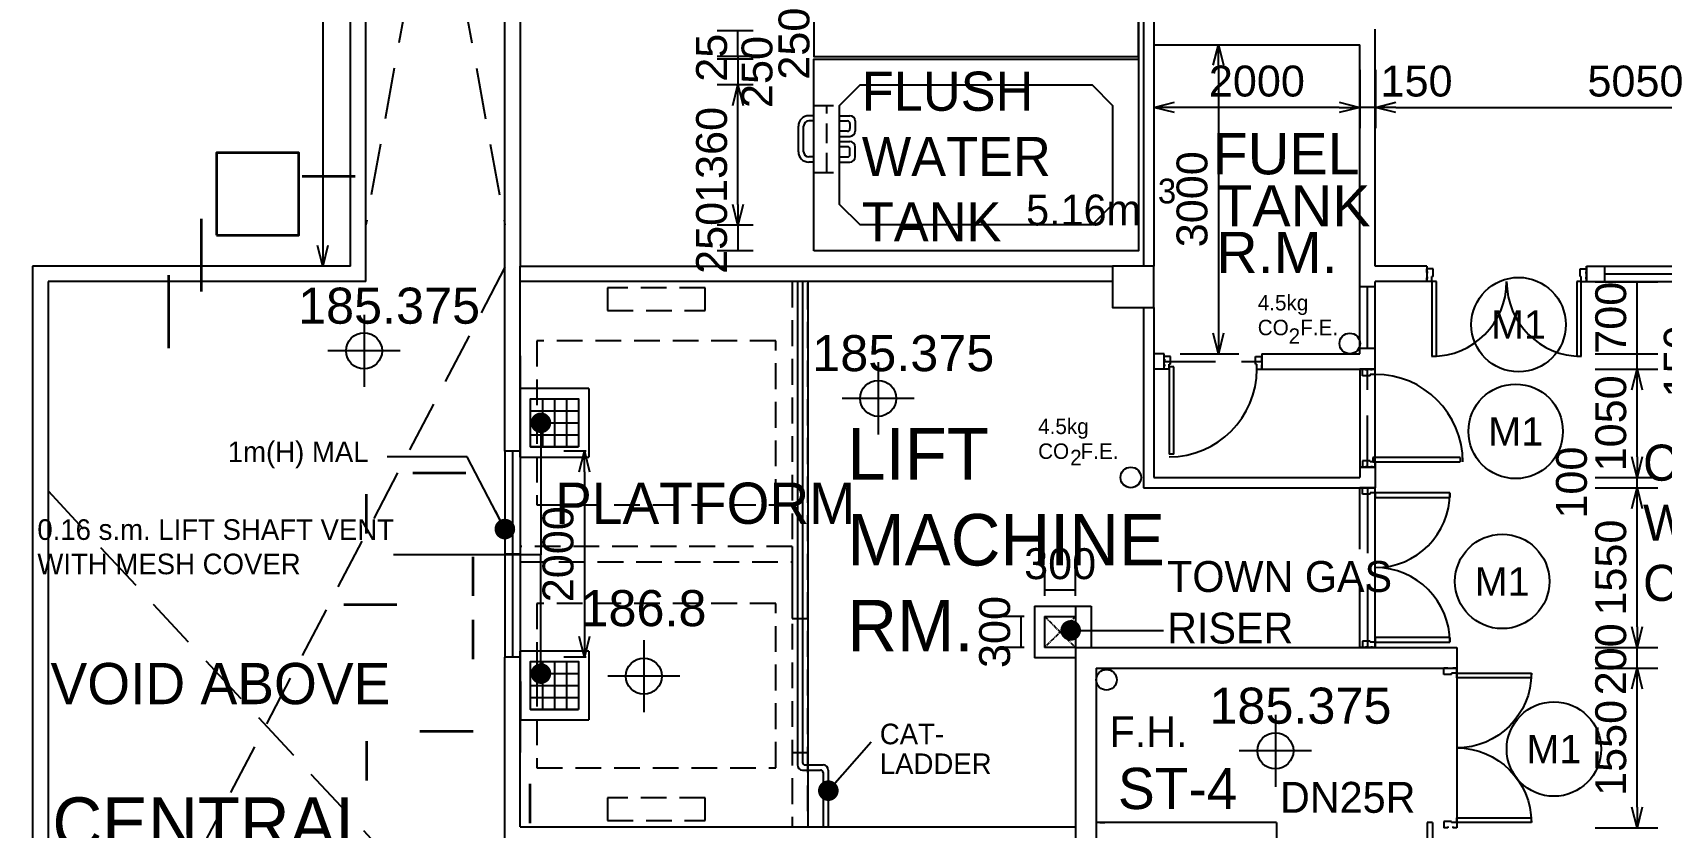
# Model space of a CAD drawing. Header units: millimetres. Extents: x 19735 to 121424, y -888 to 73156.
# Drawn here: x 95712 to 111524, y 15102 to 22815 of the extents above; entities that cross this region are included whole.
import ezdxf
from ezdxf.enums import TextEntityAlignment as Align

# ---------------------------------------------------------------- set-up
doc = ezdxf.new("R2010")
doc.units = ezdxf.units.MM
doc.header["$LTSCALE"] = 1000
for name, pattern in [('CENTER', [2, 1.25, -0.25, 0.25, -0.25]), ('DASHED', [0.75, 0.5, -0.25]), ('HIDDEN', [9.525, 6.35, -3.175]), ('HIDDENX2', [0.75, 0.5, -0.25])]:
    doc.linetypes.add(name, pattern=pattern)
doc.layers.get('0').update_dxf_attribs({"color": 8})
doc.layers.get('Defpoints').update_dxf_attribs({"color": 8})
doc.layers.add('COL-10(revJ)', color=8, linetype='Continuous', lineweight=35)
doc.layers.add('COL-105 Rev j', color=8, linetype='Continuous', lineweight=35)
for name, color, linetype in [('DLN030_2', 8, 'Continuous'), ('DLN032__', 8, 'Continuous'), ('DLN040__', 8, 'Continuous'), ('DLN041__', 8, 'Continuous'), ('DLN210__', 8, 'Continuous'), ('DLN220__', 8, 'Continuous'), ('DLN240__', 8, 'Continuous'), ('DLN246__', 8, 'Continuous'), ('DLN280__', 8, 'Continuous'), ('DLN325-1', 8, 'Continuous'), ('DLN325__', 8, 'Continuous'), ('DLN581__', 8, 'Continuous'), ('DLN661__', 8, 'Continuous'), ('FITDOOR', 8, 'Continuous'), ('LEVEL', 8, 'Continuous'), ('MARK', 8, 'Continuous')]:
    doc.layers.add(name, color=color, linetype=linetype)
doc.layers.add('DLN08244', color=8, linetype='Continuous', plot=False)
doc.styles.add('ROMANS', font='swissl.ttf')
doc.styles.add('SWIS721LT450', font='swissl.ttf')
doc.styles.add('SWIS721LT750', font='swissl.ttf')
doc.dimstyles.new('INTDIM', dxfattribs={"dimscale": 200, "dimtxt": 2.25, "dimasz": 1.5, "dimexe": 1, "dimexo": 0, "dimgap": 1, "dimtad": 1, "dimdec": 0, "dimrnd": 1, "dimzin": 1, "dimdsep": 46, "dimtxsty": 'SWIS721LT450', "dimcen": 1, "dimclrd": 1, "dimclre": 1, "dimclrt": 2, "dimaunit": 1, "dimadec": 3, "dimazin": 0, "dimtfac": 1, "dimtdec": 0, "dimtix": 1, "dimtmove": 2, "dimatfit": 0, "dimldrblk": 'DOT', "dimfxl": 1, "dimtolj": 1, "dimtzin": 0, "dimarcsym": 0})

# ---------------------------------------------------------------- blocks, each defined once
blk = doc.blocks.new('DR1CL3')
at = {"layer": 'FITDOOR'}
for p, q in [((0, 0), (0, -37.5)), ((50, 0), (0, 0)), ((50, 0), (50, -50)), ((12, -37.5), (0, -37.5)), ((12, -87.5), (0, -87.5)), ((0, -87.5), (0, -125)), ((62.5, -125), (0, -125)), ((62.5, -50), (50, -50)), ((62.5, -50), (62.5, -125))]:
    blk.add_line(p, q, dxfattribs=at)
blk = doc.blocks.new('DR1CD')
at = {"layer": 'FITDOOR'}
for p, q in [((0, 1), (45, 1)), ((0, 1), (0, 0)), ((45, 0), (45, 1)), ((0, 0), (45, 0))]:
    blk.add_line(p, q, dxfattribs=at)
blk = doc.blocks.new('DR2M')
at = {"layer": 'FITDOOR'}
for centre, start, end in [((0, 0), 0, 90), ((1, 0), 90, 180)]:
    blk.add_arc(centre, 0.5, start, end, dxfattribs=at)
blk = doc.blocks.new('DR1AD')
at = {"layer": 'FITDOOR'}
for p, q in [((-45, 1), (0, 1)), ((-45, 1), (-45, 0)), ((0, 0), (0, 1)), ((-45, 0), (0, 0))]:
    blk.add_line(p, q, dxfattribs=at)
blk = doc.blocks.new('DR1CR3')
at = {"layer": 'FITDOOR'}
for p, q in [((-50, 0), (0, 0)), ((-50, 0), (-50, -50)), ((0, 0), (0, -37.5)), ((-62.5, -50), (-62.5, -125)), ((-62.5, -50), (-50, -50)), ((-62.5, -125), (0, -125)), ((-12, -37.5), (0, -37.5)), ((-12, -87.5), (0, -87.5)), ((0, -87.5), (0, -125))]:
    blk.add_line(p, q, dxfattribs=at)
blk = doc.blocks.new('DIMARR')
for p, q in [((-1, 0.25), (0, 0)), ((-1, 0), (0, 0)), ((0, 0), (-1, -0.25))]:
    blk.add_line(p, q)
blk = doc.blocks.new('*D148')
at = {"layer": 'Defpoints', "color": 0, "transparency": 16777216}
for p in [(110682, 16648), (111288, 16648), (110682, 15098)]:
    blk.add_point(p, dxfattribs=at)
at = {"layer": 'DLN030_2', "lineweight": -2, "transparency": 16777216}
for p, q in [((110882, 16648), (111488, 16648)), ((111288, 15298), (111288, 16448)), ((110882, 15098), (111488, 15098))]:
    blk.add_line(p, q, dxfattribs=at)
at = {"layer": 'DLN030_2', "lineweight": -2, "transparency": 16777216, "xscale": 200, "yscale": 200, "zscale": 200}
for p, rotation in [((111288, 16648), 90), ((111288, 15098), 270)]:
    blk.add_blockref('DIMARR', p, dxfattribs=dict(at, rotation=rotation))
at = {"layer": 'DLN030_2', "transparency": 16777216, "insert": (111034, 15873), "char_height": 300, "attachment_point": 5, "rotation": 90, "style": 'SWIS721LT450'}
blk.add_mtext('\\A1;1550', dxfattribs=at)
blk = doc.blocks.new('*D149')
at = {"layer": 'Defpoints', "color": 0, "transparency": 16777216}
for p in [(110682, 16848), (111288, 16848), (110682, 16648)]:
    blk.add_point(p, dxfattribs=at)
at = {"layer": 'DLN030_2', "lineweight": -2, "transparency": 16777216}
for p, q in [((110882, 16848), (111488, 16848)), ((111288, 16648), (111288, 16848)), ((110882, 16648), (111488, 16648))]:
    blk.add_line(p, q, dxfattribs=at)
at = {"layer": 'DLN030_2', "transparency": 16777216, "insert": (111034, 16733), "char_height": 300, "attachment_point": 5, "rotation": 90, "style": 'SWIS721LT450'}
blk.add_mtext('\\A1;200', dxfattribs=at)
blk = doc.blocks.new('ELEX')
at = {"layer": 'DLN032__'}
for p, q in [((0, 0.5), (0, -0.5)), ((0.5, 0), (-0.5, 0))]:
    blk.add_line(p, q, dxfattribs=at)
blk.add_circle((0, 0), 0.25, dxfattribs=at)
at = {"layer": 'DLN032__', "style": 'ROMANS'}
blk.add_attdef('ELEX', (0.257, 0.354), '', height=0.5, dxfattribs=at)
blk = doc.blocks.new('DRNO')
at = {"layer": 'MARK'}
blk.add_circle((0, 0), 1, dxfattribs=at)
at = {"layer": 'MARK', "style": 'ROMANS'}
blk.add_attdef('DRNO', text='', height=0.6, dxfattribs=at).set_placement((0, 0), align=Align.MIDDLE)
blk = doc.blocks.new('*D70')
at = {"layer": 'Defpoints', "color": 0, "linetype": 'ByBlock', "transparency": 16777216}
for p in [(102559, 22833), (102907, 22833), (102907, 22583)]:
    blk.add_point(p, dxfattribs=at)
at = {"layer": 'DLN030_2', "linetype": 'ByBlock', "lineweight": -2, "transparency": 16777216}
for p, q in [((102707, 22833), (102359, 22833)), ((102559, 22583), (102559, 22833)), ((102707, 22583), (102359, 22583))]:
    blk.add_line(p, q, dxfattribs=at)
at = {"layer": 'DLN030_2', "linetype": 'ByBlock', "transparency": 16777216, "insert": (103105, 22708), "char_height": 300, "attachment_point": 5, "rotation": 90, "style": 'SWIS721LT450'}
blk.add_mtext('\\A1;250', dxfattribs=at)
blk = doc.blocks.new('*D71')
at = {"layer": 'Defpoints', "color": 0, "linetype": 'ByBlock', "transparency": 16777216}
for p in [(102559, 22558), (102907, 22583), (102907, 22558)]:
    blk.add_point(p, dxfattribs=at)
at = {"layer": 'DLN030_2', "linetype": 'ByBlock', "lineweight": -2, "transparency": 16777216}
for p, q in [((102707, 22583), (102359, 22583)), ((102707, 22558), (102359, 22558)), ((102559, 22583), (102559, 22558))]:
    blk.add_line(p, q, dxfattribs=at)
at = {"layer": 'DLN030_2', "linetype": 'ByBlock', "transparency": 16777216, "insert": (102305, 22571), "char_height": 300, "attachment_point": 5, "rotation": 90, "style": 'SWIS721LT450'}
blk.add_mtext('\\A1;25', dxfattribs=at)
blk = doc.blocks.new('*D72')
at = {"layer": 'Defpoints', "color": 0, "linetype": 'ByBlock', "transparency": 16777216}
for p in [(102907, 22558), (102559, 22308), (102907, 22308)]:
    blk.add_point(p, dxfattribs=at)
at = {"layer": 'DLN030_2', "linetype": 'ByBlock', "lineweight": -2, "transparency": 16777216}
for p, q in [((102707, 22558), (102359, 22558)), ((102559, 22558), (102559, 22308)), ((102707, 22308), (102359, 22308))]:
    blk.add_line(p, q, dxfattribs=at)
at = {"layer": 'DLN030_2', "linetype": 'ByBlock', "transparency": 16777216, "insert": (102746, 22433), "char_height": 300, "attachment_point": 5, "rotation": 90, "style": 'SWIS721LT450'}
blk.add_mtext('\\A1;250', dxfattribs=at)
blk = doc.blocks.new('*D73')
at = {"layer": 'Defpoints', "color": 0, "linetype": 'ByBlock', "transparency": 16777216}
for p in [(102559, 22308), (102907, 22308), (102907, 20948)]:
    blk.add_point(p, dxfattribs=at)
at = {"layer": 'DLN030_2', "linetype": 'ByBlock', "lineweight": -2, "transparency": 16777216}
for p, q in [((102707, 22308), (102359, 22308)), ((102559, 21148), (102559, 22108)), ((102707, 20948), (102359, 20948))]:
    blk.add_line(p, q, dxfattribs=at)
at = {"layer": 'DLN030_2', "linetype": 'ByBlock', "lineweight": -2, "transparency": 16777216, "xscale": 200, "yscale": 200, "zscale": 200}
for p, rotation in [((102559, 22308), 90), ((102559, 20948), 270)]:
    blk.add_blockref('DIMARR', p, dxfattribs=dict(at, rotation=rotation))
at = {"layer": 'DLN030_2', "linetype": 'ByBlock', "transparency": 16777216, "insert": (102305, 21628), "char_height": 300, "attachment_point": 5, "rotation": 90, "style": 'SWIS721LT450'}
blk.add_mtext('\\A1;1360', dxfattribs=at)
blk = doc.blocks.new('*D74')
at = {"layer": 'Defpoints', "color": 0, "linetype": 'ByBlock', "transparency": 16777216}
for p in [(102907, 20948), (102559, 20698), (102907, 20698)]:
    blk.add_point(p, dxfattribs=at)
at = {"layer": 'DLN030_2', "linetype": 'ByBlock', "lineweight": -2, "transparency": 16777216}
for p, q in [((102707, 20948), (102359, 20948)), ((102559, 20948), (102559, 20698)), ((102707, 20698), (102359, 20698))]:
    blk.add_line(p, q, dxfattribs=at)
at = {"layer": 'DLN030_2', "linetype": 'ByBlock', "transparency": 16777216, "insert": (102305, 20823), "char_height": 300, "attachment_point": 5, "rotation": 90, "style": 'SWIS721LT450'}
blk.add_mtext('\\A1;250', dxfattribs=at)
blk = doc.blocks.new('*D63')
at = {"layer": 'Defpoints', "color": 0, "transparency": 16777216}
for p in [(97793, 28373), (98529, 20548), (98543, 20548)]:
    blk.add_point(p, dxfattribs=at)
at = {"layer": 'DLN030_2', "lineweight": -2, "transparency": 16777216}
for p, q in [((97993, 28373), (98729, 28373)), ((98529, 28173), (98529, 20748)), ((98343, 20548), (98329, 20548))]:
    blk.add_line(p, q, dxfattribs=at)
at = {"layer": 'DLN030_2', "lineweight": -2, "transparency": 16777216, "xscale": 200, "yscale": 200, "zscale": 200}
for p, rotation in [((98529, 28373), 90), ((98529, 20548), 270)]:
    blk.add_blockref('DIMARR', p, dxfattribs=dict(at, rotation=rotation))
at = {"layer": 'DLN030_2', "transparency": 16777216, "insert": (98275, 24461), "char_height": 300, "attachment_point": 5, "rotation": 90, "style": 'SWIS721LT450'}
blk.add_mtext('\\A1;7825', dxfattribs=at)
blk = doc.blocks.new('*D54')
at = {"layer": 'Defpoints', "color": 0, "transparency": 16777216}
for p in [(110682, 19548), (111288, 19548), (110682, 18498)]:
    blk.add_point(p, dxfattribs=at)
at = {"layer": 'DLN030_2', "lineweight": -2, "transparency": 16777216}
for p, q in [((110882, 19548), (111488, 19548)), ((111288, 18698), (111288, 19348)), ((110882, 18498), (111488, 18498))]:
    blk.add_line(p, q, dxfattribs=at)
at = {"layer": 'DLN030_2', "lineweight": -2, "transparency": 16777216, "xscale": 200, "yscale": 200, "zscale": 200}
for p, rotation in [((111288, 19548), 90), ((111288, 18498), 270)]:
    blk.add_blockref('DIMARR', p, dxfattribs=dict(at, rotation=rotation))
at = {"layer": 'DLN030_2', "transparency": 16777216, "insert": (111034, 19023), "char_height": 300, "attachment_point": 5, "rotation": 90, "style": 'SWIS721LT450'}
blk.add_mtext('\\A1;1050', dxfattribs=at)
blk = doc.blocks.new('*D40')
at = {"layer": 'Defpoints', "color": 0, "transparency": 16777216}
for p in [(105537, 17405), (105537, 17148), (105837, 17148)]:
    blk.add_point(p, dxfattribs=at)
at = {"layer": 'DLN030_2', "lineweight": -2, "transparency": 16777216}
for p, q in [((105537, 17348), (105537, 17605)), ((105837, 17348), (105837, 17605)), ((105837, 17405), (105537, 17405))]:
    blk.add_line(p, q, dxfattribs=at)
at = {"layer": 'DLN030_2', "transparency": 16777216, "insert": (105687, 17659), "char_height": 300, "attachment_point": 5, "rotation": 360, "style": 'SWIS721LT450'}
blk.add_mtext('\\A1;300', dxfattribs=at)
blk = doc.blocks.new('*D47')
at = {"layer": 'Defpoints', "color": 0, "transparency": 16777216}
for p in [(105537, 17148), (105307, 16848), (105537, 16848)]:
    blk.add_point(p, dxfattribs=at)
at = {"layer": 'DLN030_2', "lineweight": -2, "transparency": 16777216}
for p, q in [((105337, 17148), (105107, 17148)), ((105307, 17148), (105307, 16848)), ((105337, 16848), (105107, 16848))]:
    blk.add_line(p, q, dxfattribs=at)
at = {"layer": 'DLN030_2', "transparency": 16777216, "insert": (105053, 16998), "char_height": 300, "attachment_point": 5, "rotation": 90, "style": 'SWIS721LT450'}
blk.add_mtext('\\A1;300', dxfattribs=at)
blk = doc.blocks.new('*D49')
at = {"layer": 'Defpoints', "color": 0, "transparency": 16777216}
for p in [(108597, 22653), (108747, 22653), (108597, 22089)]:
    blk.add_point(p, dxfattribs=at)
at = {"layer": 'DLN030_2', "lineweight": -2, "transparency": 16777216}
for p, q in [((108597, 22453), (108597, 21889)), ((108747, 22453), (108747, 21889)), ((108747, 22089), (108597, 22089))]:
    blk.add_line(p, q, dxfattribs=at)
at = {"layer": 'DLN030_2', "transparency": 16777216, "insert": (109147, 22343), "char_height": 300, "attachment_point": 5, "style": 'SWIS721LT450'}
blk.add_mtext('\\A1;150', dxfattribs=at)
blk = doc.blocks.new('*D50')
at = {"layer": 'Defpoints', "color": 0, "transparency": 16777216}
for p in [(106597, 22653), (108597, 22653), (106597, 22089)]:
    blk.add_point(p, dxfattribs=at)
at = {"layer": 'DLN030_2', "lineweight": -2, "transparency": 16777216}
for p, q in [((106597, 22453), (106597, 21889)), ((108597, 22453), (108597, 21889)), ((108397, 22089), (106797, 22089))]:
    blk.add_line(p, q, dxfattribs=at)
at = {"layer": 'DLN030_2', "lineweight": -2, "transparency": 16777216, "xscale": 200, "yscale": 200, "zscale": 200, "rotation": 180}
blk.add_blockref('DIMARR', (106597, 22089), dxfattribs=at)
at = {"layer": 'DLN030_2', "lineweight": -2, "transparency": 16777216, "xscale": 200, "yscale": 200, "zscale": 200}
blk.add_blockref('DIMARR', (108597, 22089), dxfattribs=at)
at = {"layer": 'DLN030_2', "transparency": 16777216, "insert": (107597, 22343), "char_height": 300, "attachment_point": 5, "style": 'SWIS721LT450'}
blk.add_mtext('\\A1;2000', dxfattribs=at)
blk = doc.blocks.new('*D51')
at = {"layer": 'Defpoints', "color": 0, "transparency": 16777216}
for p in [(108747, 22653), (113797, 22653), (113797, 22089)]:
    blk.add_point(p, dxfattribs=at)
at = {"layer": 'DLN030_2', "lineweight": -2, "transparency": 16777216}
for p, q in [((108747, 22453), (108747, 21889)), ((113797, 22453), (113797, 21889)), ((108947, 22089), (113597, 22089))]:
    blk.add_line(p, q, dxfattribs=at)
at = {"layer": 'DLN030_2', "lineweight": -2, "transparency": 16777216, "xscale": 200, "yscale": 200, "zscale": 200, "rotation": 180}
blk.add_blockref('DIMARR', (108747, 22089), dxfattribs=at)
at = {"layer": 'DLN030_2', "lineweight": -2, "transparency": 16777216, "xscale": 200, "yscale": 200, "zscale": 200}
blk.add_blockref('DIMARR', (113797, 22089), dxfattribs=at)
at = {"layer": 'DLN030_2', "transparency": 16777216, "insert": (111272, 22343), "char_height": 300, "attachment_point": 5, "style": 'SWIS721LT450'}
blk.add_mtext('\\A1;5050', dxfattribs=at)
blk = doc.blocks.new('*D52')
at = {"layer": 'Defpoints', "color": 0, "transparency": 16777216}
for p in [(110682, 19698), (111288, 19698), (110682, 19548)]:
    blk.add_point(p, dxfattribs=at)
at = {"layer": 'DLN030_2', "lineweight": -2, "transparency": 16777216}
for p, q in [((110882, 19698), (111488, 19698)), ((111288, 19548), (111288, 19698)), ((110882, 19548), (111488, 19548))]:
    blk.add_line(p, q, dxfattribs=at)
at = {"layer": 'DLN030_2', "transparency": 16777216, "insert": (111699, 19623), "char_height": 300, "attachment_point": 5, "rotation": 90, "style": 'SWIS721LT450'}
blk.add_mtext('\\A1;150', dxfattribs=at)
blk = doc.blocks.new('*D37')
at = {"layer": 'Defpoints', "color": 0, "linetype": 'ByBlock', "transparency": 16777216}
for p in [(101287, 18753), (101068, 16753), (101287, 16753)]:
    blk.add_point(p, dxfattribs=at)
at = {"layer": 'DLN030_2', "linetype": 'ByBlock', "lineweight": -2, "transparency": 16777216}
for p, q in [((101087, 18753), (100868, 18753)), ((101068, 18553), (101068, 16953)), ((101087, 16753), (100868, 16753))]:
    blk.add_line(p, q, dxfattribs=at)
at = {"layer": 'DLN030_2', "linetype": 'ByBlock', "lineweight": -2, "transparency": 16777216, "xscale": 200, "yscale": 200, "zscale": 200}
for p, rotation in [((101068, 18753), 90), ((101068, 16753), 270)]:
    blk.add_blockref('DIMARR', p, dxfattribs=dict(at, rotation=rotation))
at = {"layer": 'DLN030_2', "linetype": 'ByBlock', "transparency": 16777216, "insert": (100814, 17753), "char_height": 300, "attachment_point": 5, "rotation": 90, "style": 'SWIS721LT450'}
blk.add_mtext('\\A1;2000', dxfattribs=at)
blk = doc.blocks.new('DR1AM')
at = {"layer": 'FITDOOR'}
blk.add_arc((0, 0), 1, 90, 180, dxfattribs=at)
blk = doc.blocks.new('*D28')
at = {"layer": 'Defpoints', "color": 0, "transparency": 16777216}
for p in [(111809, 22698), (112597, 22698), (110797, 20548)]:
    blk.add_point(p, dxfattribs=at)
at = {"layer": 'DLN030_2', "lineweight": -2, "transparency": 16777216}
for p, q in [((112009, 22698), (112797, 22698)), ((112597, 20748), (112597, 22498)), ((110997, 20548), (112797, 20548))]:
    blk.add_line(p, q, dxfattribs=at)
at = {"layer": 'DLN030_2', "lineweight": -2, "transparency": 16777216, "xscale": 200, "yscale": 200, "zscale": 200}
for p, rotation in [((112597, 22698), 90), ((112597, 20548), 270)]:
    blk.add_blockref('DIMARR', p, dxfattribs=dict(at, rotation=rotation))
at = {"layer": 'DLN030_2', "transparency": 16777216, "insert": (112342, 21623), "char_height": 300, "attachment_point": 5, "rotation": 90, "style": 'SWIS721LT450'}
blk.add_mtext('\\A1;2150', dxfattribs=at)
blk = doc.blocks.new('*D30')
at = {"layer": 'Defpoints', "color": 0, "transparency": 16777216}
for p in [(106653, 22698), (106653, 19698), (107223, 19698)]:
    blk.add_point(p, dxfattribs=at)
at = {"layer": 'DLN030_2', "lineweight": -2, "transparency": 16777216}
for p, q in [((106853, 22698), (107423, 22698)), ((107223, 22498), (107223, 19898)), ((106853, 19698), (107423, 19698))]:
    blk.add_line(p, q, dxfattribs=at)
at = {"layer": 'DLN030_2', "lineweight": -2, "transparency": 16777216, "xscale": 200, "yscale": 200, "zscale": 200}
for p, rotation in [((107223, 22698), 90), ((107223, 19698), 270)]:
    blk.add_blockref('DIMARR', p, dxfattribs=dict(at, rotation=rotation))
at = {"layer": 'DLN030_2', "transparency": 16777216, "insert": (106969, 21198), "char_height": 300, "attachment_point": 5, "rotation": 90, "style": 'SWIS721LT450'}
blk.add_mtext('\\A1;3000', dxfattribs=at)
blk = doc.blocks.new('*D31')
at = {"layer": 'Defpoints', "color": 0, "transparency": 16777216}
for p in [(110682, 18498), (110682, 18398), (111288, 18498)]:
    blk.add_point(p, dxfattribs=at)
at = {"layer": 'DLN030_2', "lineweight": -2, "transparency": 16777216}
for p, q in [((110882, 18498), (111488, 18498)), ((110882, 18398), (111488, 18398)), ((111288, 18398), (111288, 18498))]:
    blk.add_line(p, q, dxfattribs=at)
at = {"layer": 'DLN030_2', "transparency": 16777216, "insert": (110653, 18448), "char_height": 300, "attachment_point": 5, "rotation": 90, "style": 'SWIS721LT450'}
blk.add_mtext('\\A1;100', dxfattribs=at)
blk = doc.blocks.new('*D32')
at = {"layer": 'Defpoints', "color": 0, "transparency": 16777216}
for p in [(110682, 18398), (111288, 18398), (110682, 16848)]:
    blk.add_point(p, dxfattribs=at)
at = {"layer": 'DLN030_2', "lineweight": -2, "transparency": 16777216}
for p, q in [((110882, 18398), (111488, 18398)), ((111288, 17048), (111288, 18198)), ((110882, 16848), (111488, 16848))]:
    blk.add_line(p, q, dxfattribs=at)
at = {"layer": 'DLN030_2', "lineweight": -2, "transparency": 16777216, "xscale": 200, "yscale": 200, "zscale": 200}
for p, rotation in [((111288, 18398), 90), ((111288, 16848), 270)]:
    blk.add_blockref('DIMARR', p, dxfattribs=dict(at, rotation=rotation))
at = {"layer": 'DLN030_2', "transparency": 16777216, "insert": (111034, 17623), "char_height": 300, "attachment_point": 5, "rotation": 90, "style": 'SWIS721LT450'}
blk.add_mtext('\\A1;1550', dxfattribs=at)
blk = doc.blocks.new('*D33')
at = {"layer": 'Defpoints', "color": 0, "transparency": 16777216}
for p in [(110682, 20398), (111288, 20398), (110682, 19698)]:
    blk.add_point(p, dxfattribs=at)
at = {"layer": 'DLN030_2', "lineweight": -2, "transparency": 16777216}
for p, q in [((110882, 20398), (111488, 20398)), ((111288, 19698), (111288, 20398)), ((110882, 19698), (111488, 19698))]:
    blk.add_line(p, q, dxfattribs=at)
at = {"layer": 'DLN030_2', "transparency": 16777216, "insert": (111034, 20048), "char_height": 300, "attachment_point": 5, "rotation": 90, "style": 'SWIS721LT450'}
blk.add_mtext('\\A1;700', dxfattribs=at)

msp = doc.modelspace()

# ---------------------------------------------------------------- linework, layer by layer
at = {"layer": 'COL-10(revJ)', "linetype": 'ByBlock'}
for p, q in [((98327.6, 21422.1), (98844.8, 21422.1)), ((97350, 20301.5), (97350, 21008.9)), ((97033.7, 19753.2), (97033.7, 20460.6)), ((99401.5, 18544.4), (99918.7, 18544.4)), ((98954.2, 17954.6), (98954.2, 18335.2)), ((99987.6, 17348.4), (99987.6, 17729)), ((98731.9, 17266), (99249.1, 17266)), ((99989.8, 16735.7), (99989.8, 17116.3)), ((100448.1, 16137.7), (100448.1, 16518.3)), ((99470.2, 16037), (99987.4, 16037)), ((98957.8, 15556.6), (98957.8, 15937.2)), ((100541.6, 15142.4), (100541.6, 15523))]:
    msp.add_line(p, q, dxfattribs=at)
at = {"layer": 'COL-105 Rev j', "linetype": 'ByBlock'}
msp.add_lwpolyline([(97496.6, 20848.1), (98296.6, 20848.1), (98296.6, 21648.1), (97496.6, 21648.1)], close=True, dxfattribs=at)
at = {"layer": 'DLN030_2', "linetype": 'ByBlock'}
msp.add_lwpolyline([(108746.6, 19548.1), (108596.6, 19548.1), (108596.6, 18598.1), (108746.6, 18598.1), (108746.6, 19548.1)], dxfattribs=at)
at = {"layer": 'DLN040__', "linetype": 'ByBlock'}
for p, q in [((108746.6, 20548.1), (108746.6, 22848.1)), ((106596.6, 22698.1), (108596.6, 22698.1)), ((108596.6, 20348.1), (108596.6, 22698.1)), ((109246.6, 20548.1), (108746.6, 20548.1)), ((109246.6, 20548.1), (109246.6, 20398.1)), ((108746.6, 20348.1), (108596.6, 20348.1)), ((108746.6, 20348.1), (108746.6, 20398.1)), ((109246.6, 20398.1), (108746.6, 20398.1)), ((106696.6, 19698.1), (106596.6, 19698.1)), ((107646.6, 19698.1), (107646.6, 19548.1)), ((107646.6, 19698.1), (108596.6, 19698.1)), ((107646.6, 19698.1), (107646.6, 19548.1)), ((108596.6, 19698.1), (108596.6, 19748.1)), ((108746.6, 19748.1), (108596.6, 19748.1)), ((108746.6, 19548.1), (108746.6, 19748.1)), ((106696.6, 19548.1), (106596.6, 19548.1)), ((107646.6, 19548.1), (108746.6, 19548.1)), ((108596.6, 19548.1), (108746.6, 19548.1)), ((108596.6, 19548.1), (108746.6, 19548.1)), ((108596.6, 18598.1), (108596.6, 18498.1)), ((108746.6, 18598.1), (108746.6, 18398.1)), ((106496.6, 18398.1), (108746.6, 18398.1)), ((106596.6, 18498.1), (108596.6, 18498.1)), ((108746.6, 16848.1), (108746.6, 16848.1))]:
    msp.add_line(p, q, dxfattribs=at)
at = {"layer": 'DLN040__'}
msp.add_line((106596.6, 22698.1), (108596.6, 22698.1), dxfattribs=at)
at = {"layer": 'DLN08244', "linetype": 'ByBlock'}
for p, q in [((100446.6, 18753.1), (100296.6, 18753.1)), ((100446.6, 17753.1), (100296.6, 17753.1)), ((100446.6, 16753.1), (100296.6, 16753.1))]:
    msp.add_line(p, q, dxfattribs=at)
at = {"layer": 'DLN210__'}
for p, q in [((98796.6, 20548.1), (95711.6, 20548.1)), ((95711.6, 20548.1), (95711.6, 12048.1)), ((100296.6, 18753.1), (100296.6, 20548.1)), ((100446.6, 18753.1), (100446.6, 20548.1)), ((98946.6, 20398.1), (95861.6, 20398.1)), ((95861.6, 20398.1), (95861.6, 12048.1)), ((100446.6, 18753.1), (100296.6, 18753.1)), ((108746.6, 16848.1), (108746.6, 18398.1)), ((100296.6, 15108.1), (100296.6, 16753.1)), ((100446.6, 16753.1), (100296.6, 16753.1)), ((100446.6, 15108.1), (100446.6, 16753.1)), ((109536.6, 16648.1), (109536.6, 15098.1)), ((100446.6, 15108.1), (105836.6, 15108.1))]:
    msp.add_line(p, q, dxfattribs=at)
at = {"layer": 'DLN210__', "linetype": 'Continuous'}
for p, q in [((110971.6, 20548.1), (113771.6, 20548.1)), ((110971.6, 20473.1), (113771.6, 20473.1)), ((108596.6, 19748.1), (108596.6, 20348.1)), ((108671.6, 19748.1), (108671.6, 20348.1)), ((108746.6, 19748.1), (108746.6, 20348.1)), ((110971.6, 20398.1), (113771.6, 20398.1))]:
    msp.add_line(p, q, dxfattribs=at)
at = {"layer": 'DLN210__', "linetype": 'HIDDENX2'}
for p, q in [((106696.6, 19623.1), (107646.6, 19623.1)), ((108671.6, 18598.1), (108671.6, 19548.1))]:
    msp.add_line(p, q, dxfattribs=at)
at = {"layer": 'DLN220__'}
for p, q in [((100296.6, 20398.1), (100296.6, 28523.1)), ((100446.6, 28523.1), (100446.6, 20548.1)), ((98796.6, 20548.1), (98796.6, 28373.1)), ((98946.6, 20398.1), (98946.6, 28373.1)), ((106496.6, 27298.1), (106496.6, 20548.1)), ((106596.6, 27298.1), (106596.6, 20548.1)), ((106596.6, 27298.1), (106596.6, 20548.1)), ((106446.6, 24398.1), (106446.6, 20698.1)), ((100446.6, 20548.1), (106196.6, 20548.1)), ((109246.6, 20548.1), (109246.6, 20548.1)), ((110796.6, 20548.1), (110796.6, 20548.1)), ((110796.6, 20548.1), (110796.6, 20398.1)), ((110796.6, 20548.1), (110971.6, 20548.1)), ((110971.6, 20548.1), (110971.6, 20398.1)), ((106196.6, 20398.1), (100446.6, 20398.1)), ((103136.6, 20398.1), (103136.6, 15708.1)), ((103186.6, 20398.1), (103186.6, 15733.1)), ((110796.6, 20398.1), (110796.6, 20398.1)), ((110796.6, 20398.1), (110971.6, 20398.1)), ((106496.6, 20148.1), (106496.6, 19348.1)), ((106496.6, 20148.1), (106496.6, 18398.1)), ((106596.6, 20148.1), (106596.6, 19448.1)), ((106596.6, 20148.1), (106596.6, 18498.1)), ((100446.6, 19678.1), (100446.6, 18378.1)), ((100546.6, 19144.4), (101011.6, 19144.4)), ((100662.8, 19260.6), (100662.8, 18795.6)), ((100779.1, 19260.6), (100779.1, 18795.6)), ((100895.3, 19260.6), (100895.3, 18795.6)), ((100546.6, 19028.1), (101011.6, 19028.1)), ((100546.6, 18911.9), (101011.6, 18911.9)), ((105436.6, 17248.1), (105986.6, 17248.1)), ((105436.6, 17248.1), (105436.6, 16748.1)), ((105836.6, 17248.1), (105836.6, 16848.1)), ((100446.6, 17128.1), (100446.6, 15828.1)), ((103086.6, 17128.1), (103236.6, 17128.1)), ((105536.6, 17148.1), (105836.6, 17148.1)), ((105536.6, 17148.1), (105536.6, 16848.1)), ((105536.6, 17148.1), (105536.6, 16848.1)), ((108596.6, 16848.1), (108596.6, 16848.1)), ((100662.8, 16710.6), (100662.8, 16245.6)), ((100779.1, 16710.6), (100779.1, 16245.6)), ((100895.3, 16710.6), (100895.3, 16245.6)), ((100546.6, 16594.4), (101011.6, 16594.4)), ((100546.6, 16478.1), (101011.6, 16478.1)), ((100546.6, 16361.9), (101011.6, 16361.9)), ((103086.6, 15828.1), (103236.6, 15828.1)), ((103186.6, 15658.1), (103361.6, 15658.1)), ((103211.6, 15708.1), (103386.6, 15708.1)), ((103436.6, 15658.1), (103436.6, 15108.1)), ((103386.6, 15633.1), (103386.6, 15108.1))]:
    msp.add_line(p, q, dxfattribs=at)
at = {"layer": 'DLN220__', "linetype": 'DASHED'}
for p, q in [((100296.6, 28373.1), (98946.6, 20948.1)), ((98946.6, 28373.1), (100296.6, 20948.1)), ((100296.6, 20538.6), (95861.6, 12048.1)), ((95861.6, 18366.8), (101686.6, 12098.1))]:
    msp.add_line(p, q, dxfattribs=at)
at = {"layer": 'DLN220__', "linetype": 'ByBlock'}
for p, q in [((110796.6, 20398.1), (110796.6, 20548.1)), ((100446.6, 19678.1), (100446.6, 18378.1)), ((105986.6, 17248.1), (105986.6, 16848.1)), ((105836.6, 16848.1), (105536.6, 16848.1)), ((105836.6, 16748.1), (105436.6, 16748.1))]:
    msp.add_line(p, q, dxfattribs=at)
at = {"layer": 'DLN220__', "linetype": 'HIDDENX2', "ltscale": 0.5}
for p, q in [((103086.6, 20398.1), (103086.6, 17828.1)), ((103236.6, 15258.1), (103236.6, 20398.1)), ((103236.6, 17128.1), (103236.6, 20398.1)), ((103086.6, 17828.1), (100446.6, 17828.1)), ((103086.6, 17828.1), (103086.6, 15108.1)), ((100446.6, 17678.1), (103086.6, 17678.1)), ((103086.6, 17678.1), (103086.6, 17128.1)), ((100296.6, 14958.1), (100296.6, 15828.1)), ((103236.6, 15828.1), (103236.6, 15105.1))]:
    msp.add_line(p, q, dxfattribs=at)
at = {"layer": 'DLN220__', "ltscale": 0.03}
for p, q in [((100446.6, 18695.6), (100446.6, 19360.6)), ((101111.6, 19360.6), (100446.6, 19360.6)), ((101111.6, 19360.6), (101111.6, 18695.6)), ((101011.6, 19260.6), (101011.6, 18795.6)), ((100446.6, 18695.6), (101111.6, 18695.6)), ((100546.6, 18795.6), (101011.6, 18795.6)), ((100446.6, 16145.6), (100446.6, 16810.6)), ((101111.6, 16810.6), (100446.6, 16810.6)), ((101111.6, 16810.6), (101111.6, 16145.6)), ((101011.6, 16710.6), (101011.6, 16245.6)), ((100446.6, 16145.6), (101111.6, 16145.6)), ((100546.6, 16245.6), (101011.6, 16245.6))]:
    msp.add_line(p, q, dxfattribs=at)
at = {"layer": 'DLN220__', "linetype": 'CENTER', "ltscale": 0.03}
for p, q in [((105536.6, 17148.1), (105836.6, 16848.1)), ((105836.6, 17148.1), (105536.6, 16848.1))]:
    msp.add_line(p, q, dxfattribs=at)
at = {"layer": 'DLN220__'}
for points in [[(101011.6, 18795.6), (100546.6, 18795.6), (100546.6, 19260.6), (101011.6, 19260.6)], [(101011.6, 16245.6), (100546.6, 16245.6), (100546.6, 16710.6), (101011.6, 16710.6)]]:
    msp.add_lwpolyline(points, close=True, dxfattribs=at)
for centre, radius, start, end in [((103186.6, 15708.1), 50, 180, 270), ((103211.6, 15733.1), 25, 180, 270), ((103361.6, 15633.1), 25, 0, 90), ((103386.6, 15658.1), 50, 0, 90)]:
    msp.add_arc(centre, radius, start, end, dxfattribs=at)
at = {"layer": 'DLN240__'}
for p, q in [((107786.6, 15148.1), (106036.6, 15148.1)), ((106071.6, 15148.1), (106121.6, 15148.1)), ((107786.6, 15148.1), (107786.6, 12098.1)), ((109251.6, 15148.1), (109251.6, 12098.1)), ((109301.6, 15148.1), (109251.6, 15148.1)), ((109301.6, 15148.1), (109301.6, 12098.1))]:
    msp.add_line(p, q, dxfattribs=at)
at = {"layer": 'DLN246__'}
for p, q in [((103296.6, 22008.1), (103246.6, 22008.1)), ((103546.6, 22008.1), (103646.6, 22008.1)), ((103146.6, 21658.1), (103146.6, 21908.1)), ((103196.6, 21658.1), (103196.6, 21908.1)), ((103296.6, 21958.1), (103246.6, 21958.1)), ((103546.6, 21958.1), (103621.6, 21958.1)), ((103621.6, 21858.1), (103546.6, 21858.1)), ((103646.6, 21933.1), (103646.6, 21883.1)), ((103696.6, 21958.1), (103696.6, 21858.1)), ((103546.6, 21808.1), (103646.6, 21808.1)), ((103546.6, 21758.1), (103646.6, 21758.1)), ((103621.6, 21708.1), (103546.6, 21708.1)), ((103646.6, 21633.1), (103646.6, 21683.1)), ((103696.6, 21608.1), (103696.6, 21708.1)), ((103296.6, 21608.1), (103246.6, 21608.1)), ((103296.6, 21558.1), (103246.6, 21558.1)), ((103546.6, 21608.1), (103621.6, 21608.1)), ((103546.6, 21558.1), (103646.6, 21558.1))]:
    msp.add_line(p, q, dxfattribs=at)
at = {"layer": 'DLN246__', "linetype": 'HIDDEN', "ltscale": 0.03}
for p, q in [((103296.6, 22108.1), (103546.6, 22108.1)), ((103421.6, 21458.1), (103421.6, 22108.1)), ((103296.6, 21458.1), (103546.6, 21458.1))]:
    msp.add_line(p, q, dxfattribs=at)
at = {"layer": 'DLN246__'}
for centre, radius, start, end in [((103246.6, 21908.1), 100, 90, 180), ((103646.6, 21958.1), 50, 0, 90), ((103246.6, 21908.1), 50, 90, 180), ((103621.6, 21933.1), 25, 0, 90), ((103621.6, 21883.1), 25, 270, 0), ((103646.6, 21858.1), 50, 270, 0), ((103621.6, 21683.1), 25, 0, 90), ((103646.6, 21708.1), 50, 0, 90), ((103246.6, 21658.1), 100, 180, 270), ((103246.6, 21658.1), 50, 180, 270), ((103621.6, 21633.1), 25, 270, 0), ((103646.6, 21608.1), 50, 270, 0)]:
    msp.add_arc(centre, radius, start, end, dxfattribs=at)
at = {"layer": 'DLN280__', "linetype": 'Continuous', "ltscale": 0.1}
for p, q in [((100296.6, 18753.1), (100296.6, 16753.1)), ((100371.6, 18753.1), (100371.6, 16753.1)), ((100446.6, 18753.1), (100446.6, 16753.1))]:
    msp.add_line(p, q, dxfattribs=at)
at = {"layer": 'DLN280__', "linetype": 'HIDDEN', "ltscale": 0.1}
for p, q in [((108596.6, 16848.1), (108596.6, 18398.1)), ((108671.6, 18398.1), (108671.6, 16848.1))]:
    msp.add_line(p, q, dxfattribs=at)
at = {"layer": 'DLN280__'}
for p, q in [((105836.6, 16848.1), (105836.6, 11848.1)), ((105836.6, 16848.1), (109536.6, 16848.1)), ((109536.6, 16848.1), (109536.6, 16648.1)), ((106036.6, 16648.1), (106036.6, 11848.1)), ((106036.6, 16648.1), (109536.6, 16648.1))]:
    msp.add_line(p, q, dxfattribs=at)
for points in [[(103296.6, 24398.1), (103296.6, 22583.1), (106446.6, 22583.1), (106446.6, 24398.1)], [(103296.6, 20698.1), (103296.6, 22558.1), (106446.6, 22558.1), (106446.6, 20698.1)], [(103546.6, 21148.1), (103546.6, 22108.1), (103746.6, 22308.1), (105996.6, 22308.1), (106196.6, 22108.1), (106196.6, 21148.1), (105996.6, 20948.1), (103746.6, 20948.1)], [(106596.6, 20548.1), (106196.6, 20548.1), (106196.6, 20148.1), (106596.6, 20148.1)]]:
    msp.add_lwpolyline(points, close=True, dxfattribs=at)
at = {"layer": 'DLN325__'}
for p, q in [((106696.6, 19548.1), (106696.6, 19698.1)), ((108746.6, 18598.1), (108596.6, 18598.1)), ((108746.6, 18398.1), (108596.6, 18398.1)), ((108746.6, 16848.1), (108596.6, 16848.1))]:
    msp.add_line(p, q, dxfattribs=at)
at = {"layer": 'DLN581__'}
for centre in [(108498.7, 19798.1), (106372.8, 18498.1), (106137, 16534.2)]:
    msp.add_circle(centre, 100, dxfattribs=at)
at = {"layer": 'DLN661__'}
msp.add_line((103236.6, 20398.1), (103236.6, 15108.1), dxfattribs=at)
at = {"layer": 'DLN661__', "linetype": 'HIDDENX2', "ltscale": 0.5}
for points in [[(101291.6, 20119.1), (102241.6, 20119.1), (102241.6, 20339.1), (101291.6, 20339.1)], [(100607.6, 18231.1), (102925.6, 18231.1), (102925.6, 19825.1), (100607.6, 19825.1)], [(100607.6, 15681.1), (102925.6, 15681.1), (102925.6, 17275.1), (100607.6, 17275.1)], [(101291.6, 15167.1), (102241.6, 15167.1), (102241.6, 15387.1), (101291.6, 15387.1)]]:
    msp.add_lwpolyline(points, close=True, dxfattribs=at)

# ---------------------------------------------------------------- block references
at = {"layer": 'DLN032__'}
ref = msp.add_blockref('ELEX', (98929.3, 19726.1), dxfattribs=dict(at, xscale=700, yscale=700, zscale=700))
ref.add_attrib('ELEX', '185.375', (98288.7, 19990.1), dxfattribs={"layer": 'LEVEL', "height": 350, "style": 'ROMANS'})
ref = msp.add_blockref('ELEX', (103921.2, 19265.5), dxfattribs=dict(at, xscale=700, yscale=700, zscale=700))
ref.add_attrib('ELEX', '185.375', (103280.6, 19529.5), dxfattribs={"layer": 'LEVEL', "height": 350, "style": 'ROMANS'})
ref = msp.add_blockref('ELEX', (101645.1, 16569), dxfattribs=dict(at, xscale=700, yscale=700, zscale=700))
ref.add_attrib('ELEX', '186.8', (101030.4, 17054.7), dxfattribs={"layer": 'LEVEL', "height": 350, "style": 'ROMANS'})
ref = msp.add_blockref('ELEX', (107776.5, 15844.2), dxfattribs=dict(at, xscale=700, yscale=700, zscale=700))
ref.add_attrib('ELEX', '185.375', (107135.9, 16108.2), dxfattribs={"layer": 'LEVEL', "height": 350, "style": 'ROMANS'})
at = {"layer": 'DLN325-1', "xscale": 458.3333333333139, "yscale": 458.3333333333139, "zscale": 458.3333333333139}
for p in [(110137.1, 19981), (110109.4, 18945.2), (109978.2, 17488.8), (110480.5, 15861.9)]:
    msp.add_blockref('DRNO', p, dxfattribs=at).add_auto_attribs({'DRNO': 'M1'})
at = {"layer": 'DLN325__'}
for name, p, rotation in [('DR1CR3', (109246.6, 20398.1), 180), ('DR1CL3', (110796.6, 20398.1), 180), ('DR1CR3', (106696.6, 19548.1), 180), ('DR1CR3', (108746.6, 18598.1), 269.9999999999999), ('DR1CL3', (108746.6, 18398.1), 270), ('DR1CR3', (108746.6, 16848.1), 270)]:
    msp.add_blockref(name, p, dxfattribs=dict(at, rotation=rotation))
at = {"layer": 'DLN325__', "yscale": 1450, "zscale": 1450}
for p, xscale, rotation in [((110746.6, 20398.1), 1450, 180), ((108746.6, 18348.1), 1450, 270), ((109536.6, 15148.1), -1450, 269.9999999999943)]:
    msp.add_blockref('DR2M', p, dxfattribs=dict(at, xscale=xscale, rotation=rotation))
at = {"layer": 'DLN325__', "yscale": 725}
for name, p, rotation in [('DR1AD', (109296.6, 20398.1), 180), ('DR1CD', (110746.6, 20398.1), 180), ('DR1CD', (108746.6, 18348.1), 270), ('DR1AD', (108746.6, 16898.1), 270)]:
    msp.add_blockref(name, p, dxfattribs=dict(at, rotation=rotation))
at = {"layer": 'DLN325__', "xscale": -1}
for name, p, rotation in [('DR1CL3', (106696.6, 19548.1), 180), ('DR1CL3', (108746.6, 18598.1), 270), ('DR1CR3', (109536.6, 16648.1), 270), ('DR1CL3', (109536.6, 15098.1), 270)]:
    msp.add_blockref(name, p, dxfattribs=dict(at, rotation=rotation))
at = {"layer": 'DLN325__', "extrusion": (0, 0, -1), "xscale": -1, "zscale": -1}
for p, rotation in [((-107646.6, 19548.1), 180), ((-108746.6, 19548.1), 90)]:
    msp.add_blockref('DR1CL3', p, dxfattribs=dict(at, rotation=rotation))
at = {"layer": 'DLN325__', "extrusion": (0, 0, -1), "yscale": 850}
for name, p, xscale, zscale, rotation in [('DR1AD', (-106746.6, 19573.1), -1, -1, 180), ('DR1AM', (-106746.6, 19548.1), -850, -850, 180), ('DR1AM', (-108746.6, 18648.1), -850, -850, 90.00000000000783), ('DR1AD', (-108721.6, 18648.1), -1, -1, 90)]:
    msp.add_blockref(name, p, dxfattribs=dict(at, xscale=xscale, zscale=zscale, rotation=rotation))
at = {"layer": 'DLN325__', "xscale": -1, "yscale": 725, "rotation": 270}
for name, p in [('DR1AD', (109536.6, 16598.1)), ('DR1CD', (109536.6, 15148.1))]:
    msp.add_blockref(name, p, dxfattribs=at)

# ---------------------------------------------------------------- texts
at = {"layer": 'DLN040__', "style": 'SWIS721LT750'}
for s, insert, char_height, width, attachment_point in [('{\\fUnivers|b0|i0|c0|p34;1m(H) MAL}', (97606.4, 18846.9), 200, 3822.687, 1), ('{\\fUnivers|b0|i0|c0|p34;0.16 s.m. LIFT SHAFT VENT WITH MESH COVER}', (95758, 18091.9), 200, 3822.687, 1), ('{\\fUnivers|b0|i0|c0|p34;TOWN GAS \\PRISER}', (106725.5, 16882.3), 300, 4045.382, 7), ('{\\fUnivers|b0|i0|c0|p34;CAT-}', (103936.4, 16108.5), 200, 3822.687, 1), ('{\\fUnivers|b0|i0|c0|p34;LADDER}', (103936.4, 15819.3), 200, 3822.687, 1), ('{\\fUnivers|b0|i0|c0|p34;DN25R}', (107821.1, 15239.2), 300, 1788.459, 7)]:
    msp.add_mtext(s, dxfattribs=dict(at, insert=insert, char_height=char_height, width=width, attachment_point=attachment_point))
at = {"layer": 'DLN041__', "linetype": 'ByBlock', "style": 'SWIS721LT750', "text_generation_flag": 6}
for s, p in [('FUEL ', (107166.7, 21439.8)), ('TANK ', (107210.7, 20934.4)), ('R.M.', (107201.2, 20481.7))]:
    msp.add_text(s, height=400, rotation=180, dxfattribs=at).set_placement(p)
at = {"layer": 'DLN041__', "style": 'SWIS721LT750'}
for s, insert, char_height, width, attachment_point in [('{\\fUnivers|b0|i0|c0|p34;FLUSH WATER TANK}', (103761.6, 20789.6), 380, 2888.015, 7), ('{\\fUnivers|b0|i0|c0|p34;3}', (106635.6, 21397.6), 240, 3710.685, 1), ('{\\fUnivers|b0|i0|c0|p34;5.16m}', (105356.7, 21243.6), 300, 4638.356, 1), ('{\\fUnivers|b0|i0|c0|p34;LIFT MACHINE RM.}', (103621.2, 18977), 500, 3626.59, 1), ('{\\fUnivers|b0|i0|c0|p34;CEMENT RENDERING\\PWITH WATERPROOF COMPOUND}', (111346, 17294.6), 350, 6649.735, 7), ('{\\fUnivers|b0|i0|c0|p34;PLATFORM}', (100784, 18447.8), 400, 3716.305, 1), ('{\\fUnivers|b0|i0|c0|p34;VOID ABOVE}', (95885.5, 16697.6), 400, 3716.305, 1), ('{\\fUnivers|b0|i0|c0|p34;ST-4}', (106248.5, 15274.1), 400, 3542.94, 7), ('{\\fUnivers|b0|i0|c0|p34;CENTRAL A.H.U. YARD}', (95904.1, 14052.6), 500, 4428.675, 7)]:
    msp.add_mtext(s, dxfattribs=dict(at, insert=insert, char_height=char_height, width=width, attachment_point=attachment_point))
at = {"layer": 'DLN581__', "attachment_point": 7, "style": 'SWIS721LT750'}
for s, insert, char_height, width in [('{\\fUnivers|b0|i0|c0|p34;4.5kg }', (107605.5, 20073.7), 150, 1747.929), ('{\\fUnivers|b0|i0|c0|p34;CO  F.E.}', (107605.5, 19876.1), 150, 1747.929), ('{\\fUnivers|b0|i0|c0|p34;2}', (107905, 19794.9), 150, 1747.929), ('{\\fUnivers|b0|i0|c0|p34;4.5kg }', (105473.4, 18873.8), 150, 1747.929), ('{\\fUnivers|b0|i0|c0|p34;CO  F.E.}', (105473.4, 18676.1), 150, 1747.929), ('{\\fUnivers|b0|i0|c0|p34;2}', (105784.1, 18616.4), 150, 1747.929), ('{\\fUnivers|b0|i0|c0|p34;F.H.}', (106166.2, 15880.9), 300, 2017.309)]:
    msp.add_mtext(s, dxfattribs=dict(at, insert=insert, char_height=char_height, width=width))

# ---------------------------------------------------------------- dimensions: what is measured, and where the dimension line sits
at = {"layer": 'DLN030_2'}
for base, p1, p2, angle, picture, middle in [((98529.1, 20548.1), (97792.8, 28373.1), (98543.5, 20548.1), 90, '*D63', (98274.9, 24460.6)), ((107222.9, 19698.1), (106652.8, 22698.1), (106652.8, 19698.1), 90, '*D30', (106968.8, 21198.1)), ((113796.5, 22088.9), (108746.6, 22652.6), (113796.5, 22652.6), 180, '*D51', (111271.5, 22343.1)), ((112596.6, 22698.1), (110796.6, 20548.1), (111809.2, 22698.1), 90, '*D28', (112342.4, 21623.1)), ((111288, 20398.1), (110682.5, 19698.1), (110682.5, 20398.1), 270, '*D33', (111033.8, 20048.1)), ((111288, 19548.1), (110682.5, 18498.1), (110682.5, 19548.1), 270, '*D54', (111033.8, 19023.1)), ((111288, 18398.1), (110682.5, 16848.1), (110682.5, 18398.1), 270, '*D32', (111033.8, 17623.1)), ((105306.9, 16848.1), (105537.1, 17148.1), (105537.1, 16848.1), 90, '*D47', (105052.7, 16998.1)), ((111288, 16648.1), (110682.5, 15098.1), (110682.5, 16648.1), 270, '*D148', (111033.8, 15873.1))]:
    dim = msp.add_linear_dim(base=base, p1=p1, p2=p2, angle=angle, dimstyle='INTDIM', override={"dimscale": 1, "dimtxt": 300, "dimasz": 200, "dimexe": 200, "dimexo": 200, "dimgap": 100, "dimrnd": 0, "dimzin": 0, "dimblk": 'DIMARR', "dimcen": 200, "dimclrd": 256, "dimclre": 256, "dimclrt": 256}, dxfattribs=at)
    dim.commit()
    dim.dimension.update_dxf_attribs({"geometry": picture, "text_midpoint": middle})
at = {"layer": 'DLN030_2', "linetype": 'ByBlock'}
for base, p1, p2, angle, picture, middle in [((102559.3, 22833.1), (102906.7, 22583.1), (102906.7, 22833.1), 270, '*D70', (103104.9, 22708.1)), ((102559.3, 22308.1), (102906.7, 22558.1), (102906.7, 22308.1), 90, '*D72', (102745.7, 22433.1))]:
    dim = msp.add_linear_dim(base=base, p1=p1, p2=p2, angle=angle, dimstyle='INTDIM', override={"dimscale": 1, "dimtxt": 300, "dimasz": 200, "dimexe": 200, "dimexo": 200, "dimgap": 100, "dimrnd": 0, "dimzin": 0, "dimblk": 'DIMARR', "dimcen": 200, "dimclrd": 256, "dimclre": 256, "dimclrt": 256}, dxfattribs=at)
    dim.commit()
    dim.dimension.update_dxf_attribs({"geometry": picture, "text_midpoint": middle, "dimtype": 160})
for base, p1, p2, angle, picture, middle in [((102559.3, 22558.1), (102906.7, 22583.1), (102906.7, 22558.1), 90, '*D71', (102305.1, 22570.6)), ((102559.3, 22308.1), (102906.7, 20948.1), (102906.7, 22308.1), 270, '*D73', (102305.1, 21628.1)), ((102559.3, 20698.1), (102906.7, 20948.1), (102906.7, 20698.1), 90, '*D74', (102305.1, 20823.1))]:
    dim = msp.add_linear_dim(base=base, p1=p1, p2=p2, angle=angle, dimstyle='INTDIM', override={"dimscale": 1, "dimtxt": 300, "dimasz": 200, "dimexe": 200, "dimexo": 200, "dimgap": 100, "dimrnd": 0, "dimzin": 0, "dimblk": 'DIMARR', "dimcen": 200, "dimclrd": 256, "dimclre": 256, "dimclrt": 256}, dxfattribs=at)
    dim.commit()
    dim.dimension.update_dxf_attribs({"geometry": picture, "text_midpoint": middle})
at = {"layer": 'DLN030_2'}
dim = msp.add_linear_dim(base=(106596.6, 22088.9), p1=(108596.6, 22652.6), p2=(106596.6, 22652.6), dimstyle='INTDIM', override={"dimscale": 1, "dimtxt": 300, "dimasz": 200, "dimexe": 200, "dimexo": 200, "dimgap": 100, "dimrnd": 0, "dimzin": 0, "dimblk": 'DIMARR', "dimcen": 200, "dimclrd": 256, "dimclre": 256, "dimclrt": 256}, dxfattribs=at)
dim.commit()
dim.dimension.update_dxf_attribs({"geometry": '*D50', "text_midpoint": (107596.6, 22343.1)})
dim = msp.add_linear_dim(base=(108596.6, 22088.9), p1=(108746.6, 22652.6), p2=(108596.6, 22652.6), dimstyle='INTDIM', override={"dimscale": 1, "dimtxt": 300, "dimasz": 200, "dimexe": 200, "dimexo": 200, "dimgap": 100, "dimrnd": 0, "dimzin": 0, "dimblk": 'DIMARR', "dimcen": 200, "dimclrd": 256, "dimclre": 256, "dimclrt": 256}, dxfattribs=at)
dim.commit()
dim.dimension.update_dxf_attribs({"geometry": '*D49', "text_midpoint": (109146.8, 22343.1), "dimtype": 160})
for base, p1, p2, picture, middle in [((111288, 19698.1), (110682.5, 19548.1), (110682.5, 19698.1), '*D52', (111698.9, 19623.1)), ((111288, 18498.1), (110682.5, 18398.1), (110682.5, 18498.1), '*D31', (110653.4, 18448.1)), ((111288, 16848.1), (110682.5, 16648.1), (110682.5, 16848.1), '*D149', (111033.8, 16733.3))]:
    dim = msp.add_linear_dim(base=base, p1=p1, p2=p2, angle=270, dimstyle='INTDIM', override={"dimscale": 1, "dimtxt": 300, "dimasz": 200, "dimexe": 200, "dimexo": 200, "dimgap": 100, "dimrnd": 0, "dimzin": 0, "dimblk": 'DIMARR', "dimcen": 200, "dimclrd": 256, "dimclre": 256, "dimclrt": 256}, dxfattribs=at)
    dim.commit()
    dim.dimension.update_dxf_attribs({"geometry": picture, "text_midpoint": middle, "dimtype": 160})
at = {"layer": 'DLN030_2', "linetype": 'ByBlock'}
dim = msp.add_aligned_dim(p1=(101287.4, 18753.1), p2=(101287.4, 16753.1), distance=-219, dimstyle='INTDIM', override={"dimscale": 1, "dimtxt": 300, "dimasz": 200, "dimexe": 200, "dimexo": 200, "dimgap": 100, "dimrnd": 0, "dimzin": 0, "dimblk": 'DIMARR', "dimcen": 200, "dimclrd": 256, "dimclre": 256, "dimclrt": 256}, dxfattribs=at)
dim.commit()
dim.dimension.update_dxf_attribs({"geometry": '*D37', "text_midpoint": (100814.2, 17753.1)})
at = {"layer": 'DLN030_2'}
dim = msp.add_aligned_dim(p1=(105836.6, 17148.1), p2=(105536.6, 17148.1), distance=-256.9, dimstyle='INTDIM', override={"dimscale": 1, "dimtxt": 300, "dimasz": 200, "dimexe": 200, "dimexo": 200, "dimgap": 100, "dimrnd": 0, "dimzin": 0, "dimblk": 'DIMARR', "dimcen": 200, "dimclrd": 256, "dimclre": 256, "dimclrt": 256}, dxfattribs=at)
dim.commit()
dim.dimension.update_dxf_attribs({"geometry": '*D40', "text_midpoint": (105686.6, 17659.2)})

# ---------------------------------------------------------------- leaders
at = {"layer": 'DLN030_2', "linetype": 'ByBlock'}
msp.add_leader([(100296.6, 17997), (99930.9, 18697.2), (99152.7, 18697.2)], dimstyle='INTDIM', override={"dimscale": 1, "dimtxt": 300, "dimasz": 200, "dimexe": 200, "dimexo": 200, "dimgap": 100, "dimrnd": 0, "dimzin": 0, "dimcen": 200, "dimclrd": 256, "dimclrt": 256}, dxfattribs=at)
at = {"layer": 'DLN040__'}
for points in [[(100646.6, 19028.1), (100646.6, 17747.5), (99214.8, 17747.5)], [(100646.6, 16594.4), (100646.6, 17747.5)], [(105789.6, 17013.5), (106690, 17013.5)], [(103436.6, 15458.1), (103852.3, 15931.1)]]:
    msp.add_leader(points, dimstyle='INTDIM', override={"dimscale": 1, "dimtxt": 300, "dimasz": 200, "dimexe": 200, "dimexo": 200, "dimgap": 100, "dimtad": 0, "dimrnd": 0, "dimzin": 0, "dimcen": 200, "dimclrd": 256, "dimclrt": 256}, dxfattribs=at)

doc.saveas('drawing.dxf')
